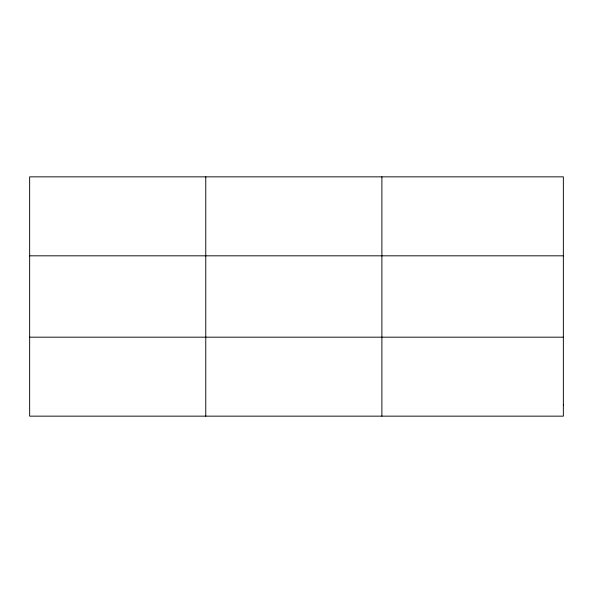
<?xml version="1.0" encoding="UTF-8"?>
<svg xmlns="http://www.w3.org/2000/svg" width="593" height="593" viewBox="0 0 593 593"><rect width="100%" height="100%" fill="white"/><g stroke="black" fill="none" stroke-linecap="round" stroke-linejoin="round"><path stroke-width="0.89" d="M205.771 416.153L205.771 176.847M381.892 416.153L381.892 176.847M29.65 255.82L563.35 255.82M29.65 337.18L563.35 337.18M563.35 404.871L563.35 416.153L29.65 416.153L29.65 176.847L563.35 176.847L563.35 404.871"/></g></svg>
